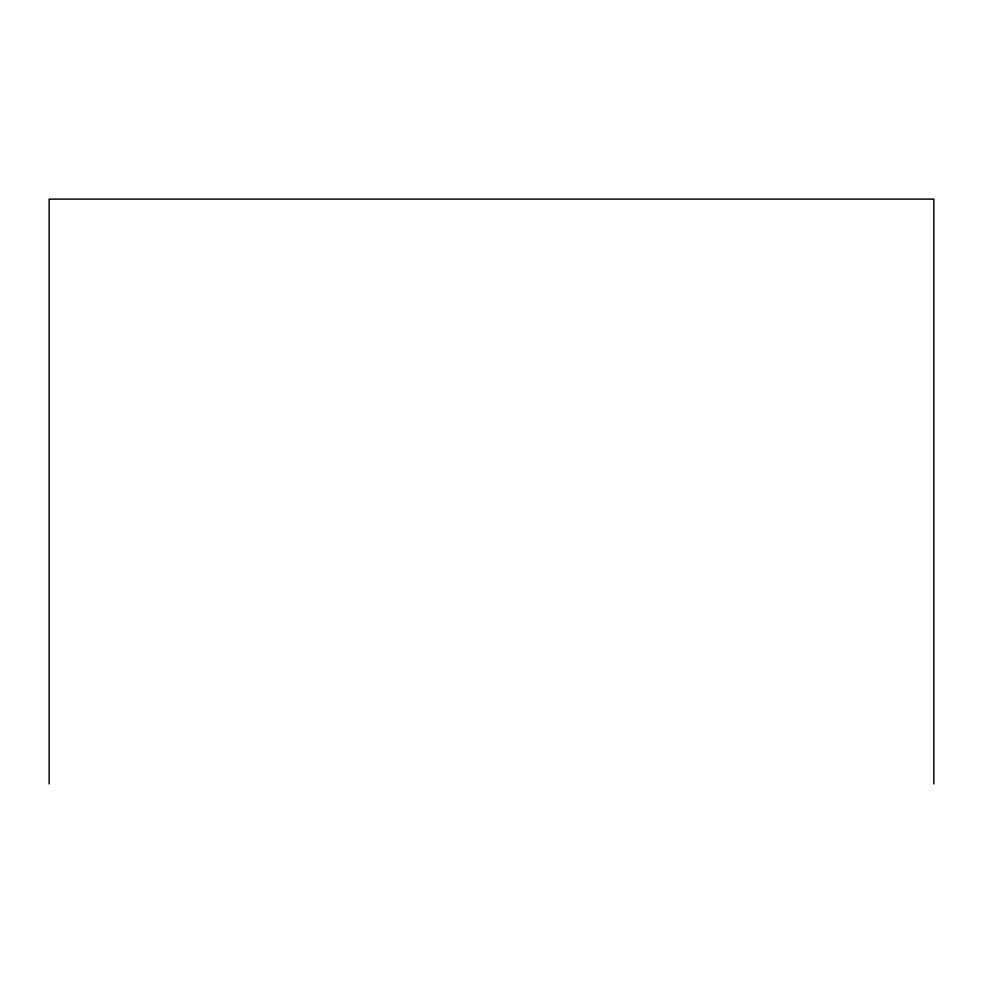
<?xml version="1.0" encoding="UTF-8"?>
<svg xmlns="http://www.w3.org/2000/svg" width="983" height="983" viewBox="0 0 983 983"><rect width="100%" height="100%" fill="white"/><g stroke="black" fill="none" stroke-linecap="round" stroke-linejoin="round"><path stroke-width="1.47" d="M933.85 783.893L933.85 199.107L49.15 199.107L49.15 783.893"/></g></svg>
